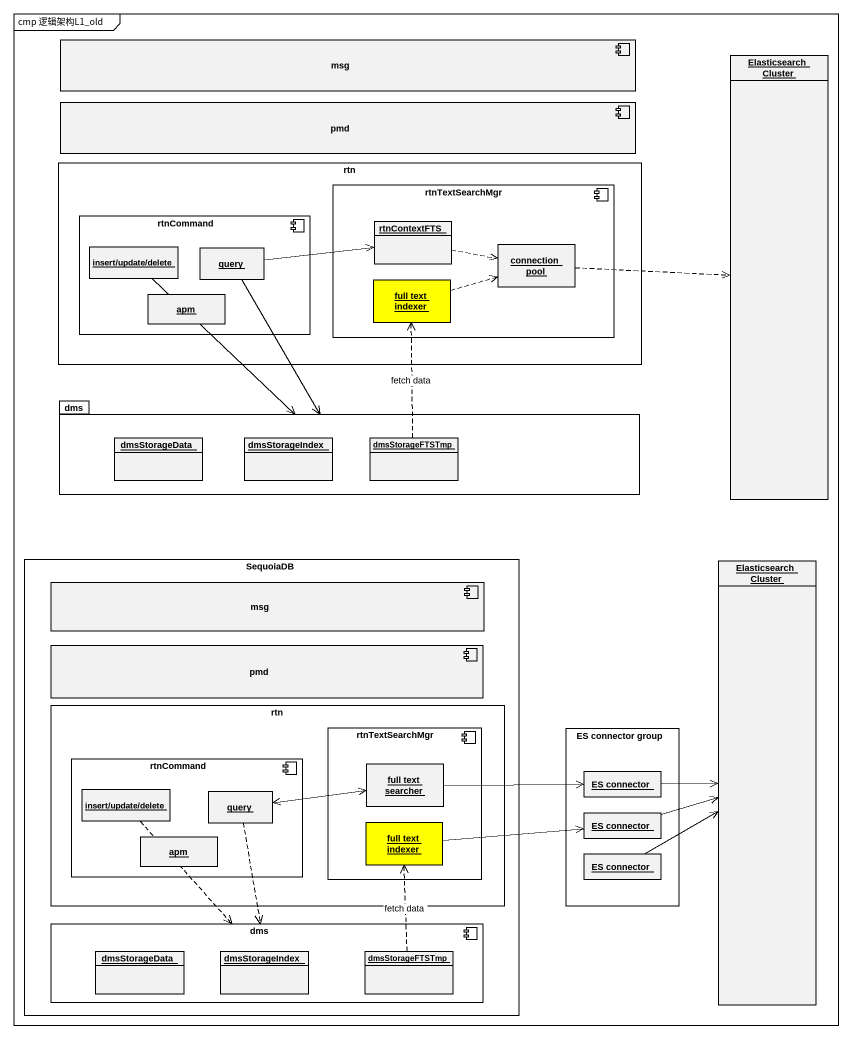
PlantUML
@startuml
mainframe cmp 逻辑架构L1_old
allowmixing
hide circle
hide empty members
component msg
object "Elasticsearch Cluster" as Elasticsearch_Cluster
component pmd
rectangle rtn {
  component rtnTextSearchMgr {
    object rtnContextFTS
    object "connection pool" as connection_pool
    object "full text indexer" as full_text_indexer #FFFF00
  }
  component rtnCommand {
    object "insert/update/delete" as insert_update_delete
    object query
    object apm
  }
}
package dms {
  object dmsStorageData
  object dmsStorageIndex
  object dmsStorageFTSTmp
}
rectangle SequoiaDB {
  component "msg" as msg_2
  component "pmd" as pmd_2
  rectangle "rtn" as rtn_2 {
    component "rtnTextSearchMgr" as rtnTextSearchMgr_2 {
      object "full text searcher" as full_text_searcher
      object "full text indexer" as full_text_indexer_2 #FFFF00
    }
    component "rtnCommand" as rtnCommand_2 {
      object "insert/update/delete" as insert_update_delete_2
      object "query" as query_2
      object "apm" as apm_2
    }
  }
  component "dms" as dms_2 {
    object "dmsStorageData" as dmsStorageData_2
    object "dmsStorageIndex" as dmsStorageIndex_2
    object "dmsStorageFTSTmp" as dmsStorageFTSTmp_2
  }
}
object "Elasticsearch Cluster" as Elasticsearch_Cluster_2
rectangle "ES connector group" as ES_connector_group {
  object "ES connector" as ES_connector
  object "ES connector" as ES_connector_2
  object "ES connector" as ES_connector_3
}
rtnContextFTS .right.> connection_pool
insert_update_delete --> dms
query -right-> rtnContextFTS
query --> dms
connection_pool .right.> Elasticsearch_Cluster
full_text_indexer .right.> connection_pool
dmsStorageFTSTmp .up.> full_text_indexer : fetch data
full_text_searcher -right-> ES_connector
insert_update_delete_2 ..> dms_2
query_2 <-right-> full_text_searcher
query_2 ..> dms_2
ES_connector -right-> Elasticsearch_Cluster_2
full_text_indexer_2 -right-> ES_connector_2
ES_connector_2 -right-> Elasticsearch_Cluster_2
ES_connector_3 -right-> Elasticsearch_Cluster_2
dmsStorageFTSTmp_2 .up.> full_text_indexer_2 : fetch data
@enduml
